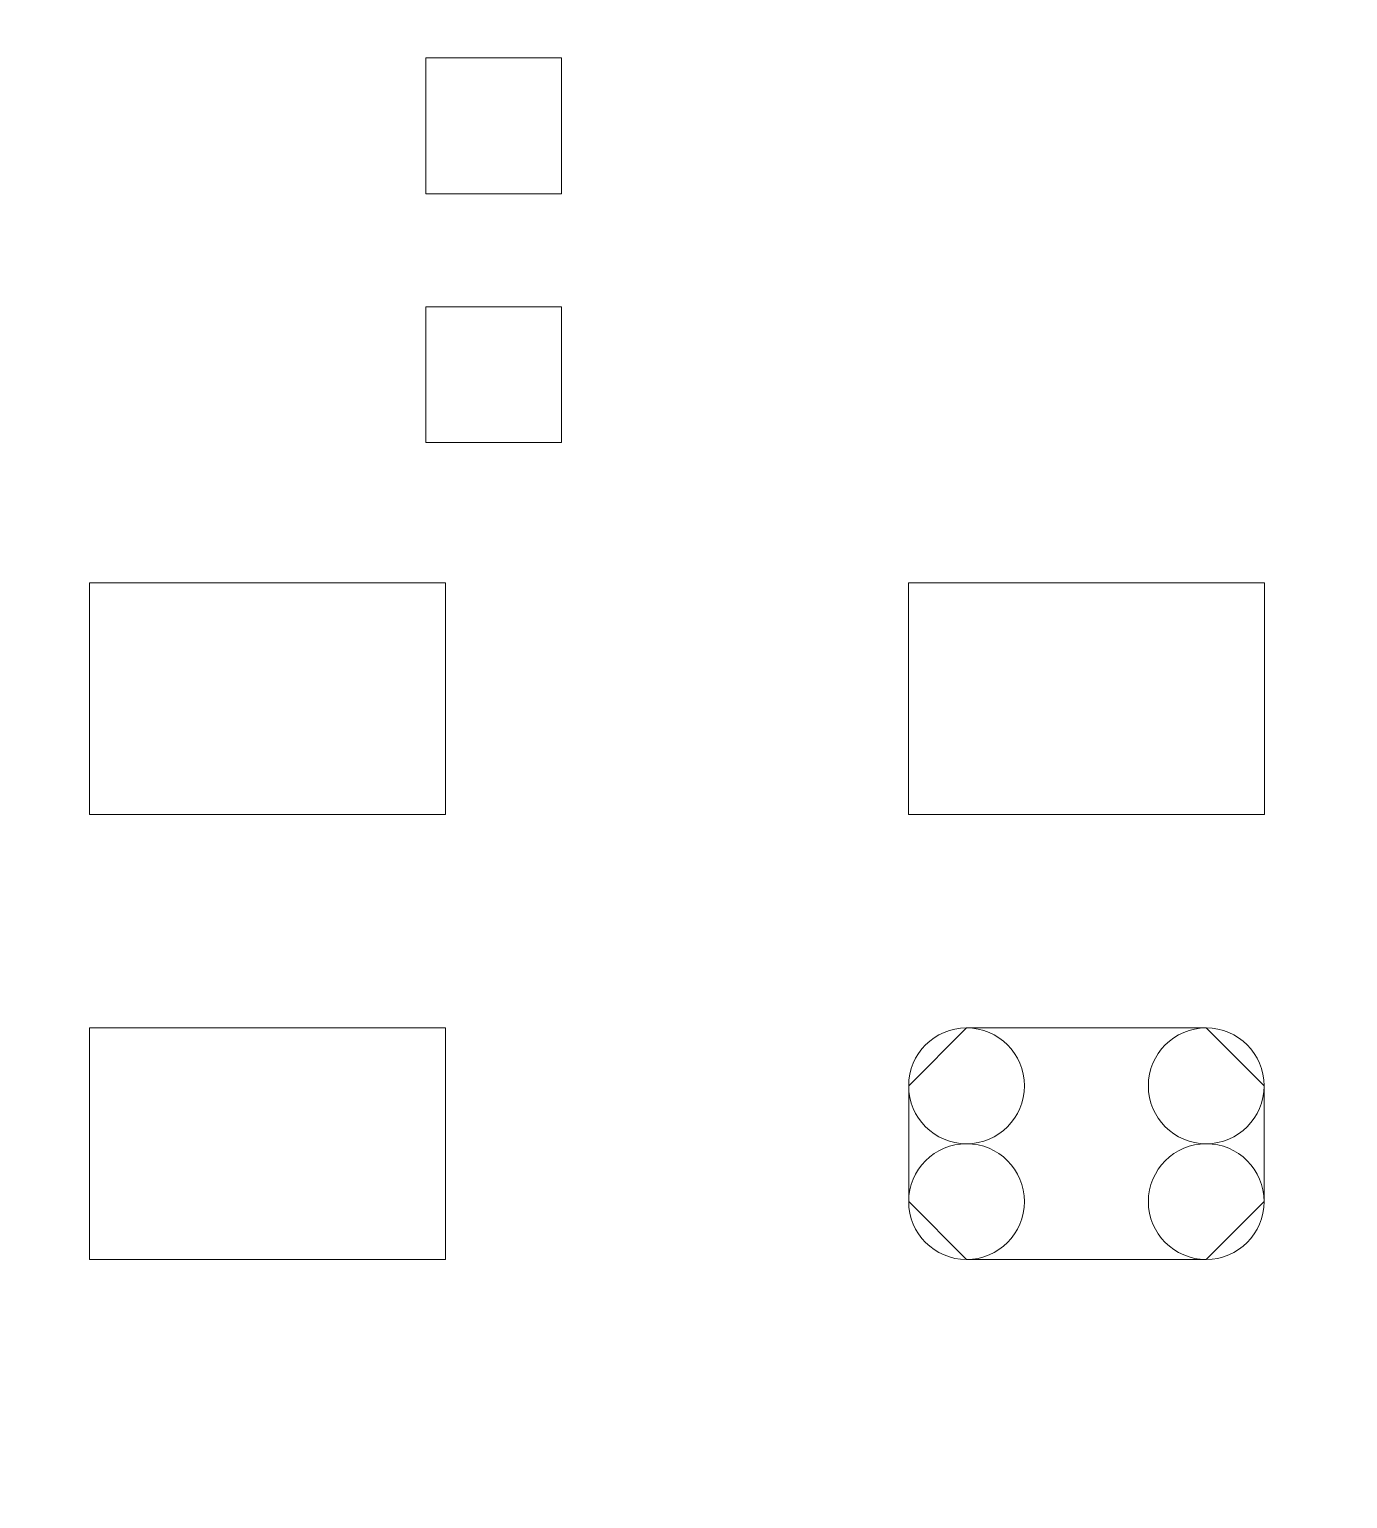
# Model space of a CAD drawing. Header units: millimetres. Extents: x -145 to 117, y -28 to 99.
# Drawn here: x 69.95 to 77.36, y 19.94 to 28.19 of the extents above; entities that cross this region are included whole.
import ezdxf

# ---------------------------------------------------------------- set-up
doc = ezdxf.new("R2010")
doc.units = ezdxf.units.MM
doc.header["$MEASUREMENT"] = 0
doc.layers.add('Layer 1', color=7, linetype='Continuous')

msp = doc.modelspace()

# ---------------------------------------------------------------- linework, layer by layer
at = {"layer": 'Layer 1', "color": 8, "lineweight": 9}
msp.add_open_spline([(117.0347, 99.4834), (117.0347, 99.4834), (-9.9653, 99.4834), (-9.9653, 99.4834), (-9.9653, 99.4834), (-9.9653, 99.4834), (-9.9653, -27.5166), (-9.9653, -27.5166), (-9.9653, -27.5166), (-9.9653, -27.5166), (117.0347, -27.5166), (117.0347, -27.5166), (117.0347, -27.5166), (117.0347, -27.5166), (117.0347, 99.4834), (117.0347, 99.4834)], degree=3, knots=[0, 0, 0, 0, 0.2, 0.2, 0.2, 0.2, 0.4, 0.4, 0.4, 0.4, 0.6, 0.6, 0.6, 0.6, 1, 1, 1, 1], dxfattribs=at)
at = {"layer": 'Layer 1', "lineweight": 9}
for points, knots in [([(72.1783, 27.2712), (72.1783, 27.2712), (72.1783, 28.0332), (72.1783, 28.0332), (72.1783, 28.0332), (72.1783, 28.0332), (72.9403, 28.0332), (72.9403, 28.0332), (72.9403, 28.0332), (72.9403, 28.0332), (72.9403, 27.2712), (72.9403, 27.2712), (72.9403, 27.2712), (72.9403, 27.2712), (72.1783, 27.2712), (72.1783, 27.2712)], [0, 0, 0, 0, 0.2, 0.2, 0.2, 0.2, 0.4, 0.4, 0.4, 0.4, 0.6, 0.6, 0.6, 0.6, 1, 1, 1, 1]), ([(72.1783, 25.8742), (72.1783, 25.8742), (72.1783, 26.6362), (72.1783, 26.6362), (72.1783, 26.6362), (72.1783, 26.6362), (72.9403, 26.6362), (72.9403, 26.6362), (72.9403, 26.6362), (72.9403, 26.6362), (72.9403, 25.8742), (72.9403, 25.8742), (72.9403, 25.8742), (72.9403, 25.8742), (72.1783, 25.8742), (72.1783, 25.8742)], [0, 0, 0, 0, 0.2, 0.2, 0.2, 0.2, 0.4, 0.4, 0.4, 0.4, 0.6, 0.6, 0.6, 0.6, 1, 1, 1, 1]), ([(70.2898, 23.7863), (70.2898, 23.7863), (70.2898, 25.0868), (70.2898, 25.0868), (70.2898, 25.0868), (70.2898, 25.0868), (72.2888, 25.0868), (72.2888, 25.0868), (72.2888, 25.0868), (72.2888, 25.0868), (72.2888, 23.7863), (72.2888, 23.7863), (72.2888, 23.7863), (72.2888, 23.7863), (70.2898, 23.7863), (70.2898, 23.7863)], [0, 0, 0, 0, 0.2, 0.2, 0.2, 0.2, 0.4, 0.4, 0.4, 0.4, 0.6, 0.6, 0.6, 0.6, 1, 1, 1, 1]), ([(74.8898, 23.7863), (74.8898, 23.7863), (74.8898, 25.0868), (74.8898, 25.0868), (74.8898, 25.0868), (74.8898, 25.0868), (76.8887, 25.0868), (76.8887, 25.0868), (76.8887, 25.0868), (76.8887, 25.0868), (76.8887, 23.7863), (76.8887, 23.7863), (76.8887, 23.7863), (76.8887, 23.7863), (74.8898, 23.7863), (74.8898, 23.7863)], [0, 0, 0, 0, 0.2, 0.2, 0.2, 0.2, 0.4, 0.4, 0.4, 0.4, 0.6, 0.6, 0.6, 0.6, 1, 1, 1, 1]), ([(70.2898, 21.287), (70.2898, 21.287), (70.2898, 22.5874), (70.2898, 22.5874), (70.2898, 22.5874), (70.2898, 22.5874), (72.2888, 22.5874), (72.2888, 22.5874), (72.2888, 22.5874), (72.2888, 22.5874), (72.2888, 21.287), (72.2888, 21.287), (72.2888, 21.287), (72.2888, 21.287), (70.2898, 21.287), (70.2898, 21.287)], [0, 0, 0, 0, 0.2, 0.2, 0.2, 0.2, 0.4, 0.4, 0.4, 0.4, 0.6, 0.6, 0.6, 0.6, 1, 1, 1, 1]), ([(75.2161, 21.287), (75.2161, 21.287), (76.5623, 21.287), (76.5623, 21.287), (76.5623, 21.287), (76.5623, 21.287), (76.8875, 21.6121), (76.8875, 21.6121), (76.8875, 21.6121), (76.8875, 21.6121), (76.8875, 22.2623), (76.8875, 22.2623), (76.8875, 22.2623), (76.8875, 22.2623), (76.5623, 22.5874), (76.5623, 22.5874), (76.5623, 22.5874), (76.5623, 22.5874), (75.2161, 22.5874), (75.2161, 22.5874), (75.2161, 22.5874), (75.2161, 22.5874), (74.891, 22.2623), (74.891, 22.2623), (74.891, 22.2623), (74.891, 22.2623), (74.891, 21.6121), (74.891, 21.6121), (74.891, 21.6121), (74.891, 21.6121), (75.2161, 21.287), (75.2161, 21.287)], [0, 0, 0, 0, 0.111111, 0.111111, 0.111111, 0.111111, 0.222222, 0.222222, 0.222222, 0.222222, 0.333333, 0.333333, 0.333333, 0.333333, 0.444444, 0.444444, 0.444444, 0.444444, 0.555556, 0.555556, 0.555556, 0.555556, 0.666667, 0.666667, 0.666667, 0.666667, 0.777778, 0.777778, 0.777778, 0.777778, 1, 1, 1, 1]), ([(75.5413, 22.2623), (75.5413, 22.4419), (75.3957, 22.5874), (75.2161, 22.5874), (75.2161, 22.5874), (75.0366, 22.5874), (74.891, 22.4419), (74.891, 22.2623), (74.891, 22.2623), (74.891, 22.0828), (75.0366, 21.9372), (75.2161, 21.9372), (75.2161, 21.9372), (75.3957, 21.9372), (75.5413, 22.0828), (75.5413, 22.2623)], [0, 0, 0, 0, 0.2, 0.2, 0.2, 0.2, 0.4, 0.4, 0.4, 0.4, 0.6, 0.6, 0.6, 0.6, 1, 1, 1, 1]), ([(76.8875, 22.2623), (76.8875, 22.4419), (76.7419, 22.5874), (76.5623, 22.5874), (76.5623, 22.5874), (76.3828, 22.5874), (76.2372, 22.4419), (76.2372, 22.2623), (76.2372, 22.2623), (76.2372, 22.0828), (76.3828, 21.9372), (76.5623, 21.9372), (76.5623, 21.9372), (76.7419, 21.9372), (76.8875, 22.0828), (76.8875, 22.2623)], [0, 0, 0, 0, 0.2, 0.2, 0.2, 0.2, 0.4, 0.4, 0.4, 0.4, 0.6, 0.6, 0.6, 0.6, 1, 1, 1, 1]), ([(75.5413, 21.6121), (75.5413, 21.7916), (75.3957, 21.9372), (75.2161, 21.9372), (75.2161, 21.9372), (75.0366, 21.9372), (74.891, 21.7916), (74.891, 21.6121), (74.891, 21.6121), (74.891, 21.4325), (75.0366, 21.287), (75.2161, 21.287), (75.2161, 21.287), (75.3957, 21.287), (75.5413, 21.4325), (75.5413, 21.6121)], [0, 0, 0, 0, 0.2, 0.2, 0.2, 0.2, 0.4, 0.4, 0.4, 0.4, 0.6, 0.6, 0.6, 0.6, 1, 1, 1, 1]), ([(76.8875, 21.6121), (76.8875, 21.7916), (76.7419, 21.9372), (76.5623, 21.9372), (76.5623, 21.9372), (76.3828, 21.9372), (76.2372, 21.7916), (76.2372, 21.6121), (76.2372, 21.6121), (76.2372, 21.4325), (76.3828, 21.287), (76.5623, 21.287), (76.5623, 21.287), (76.7419, 21.287), (76.8875, 21.4325), (76.8875, 21.6121)], [0, 0, 0, 0, 0.2, 0.2, 0.2, 0.2, 0.4, 0.4, 0.4, 0.4, 0.6, 0.6, 0.6, 0.6, 1, 1, 1, 1])]:
    msp.add_open_spline(points, degree=3, knots=knots, dxfattribs=at)

doc.saveas('drawing.dxf')
